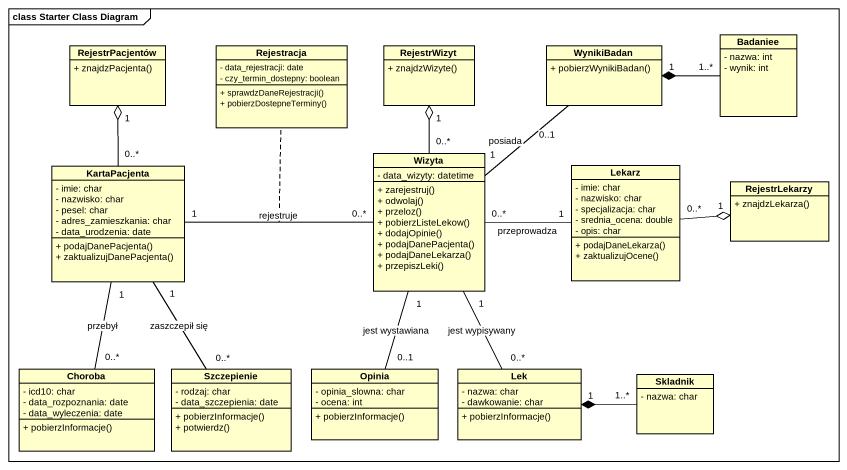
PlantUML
@startuml
mainframe class Starter Class Diagram
hide circle
hide empty members
skinparam classAttributeIconSize 0
class RejestrPacjentów {
  + znajdzPacjenta()
}
class Rejestracja {
  - data_rejestracji: date
  - czy_termin_dostepny: boolean
  + sprawdzDaneRejestracji()
  + pobierzDostepneTerminy()
}
class RejestrWizyt {
  + znajdzWizyte()
}
class WynikiBadan {
  + pobierzWynikiBadan()
}
class Badaniee {
  - nazwa: int
  - wynik: int
}
class Wizyta {
  - data_wizyty: datetime
  + zarejestruj()
  + odwolaj()
  + przeloz()
  + pobierzListeLekow()
  + dodajOpinie()
  + podajDanePacjenta()
  + podajDaneLekarza()
  + przepiszLeki()
}
class KartaPacjenta {
  - imie: char
  - nazwisko: char
  - pesel: char
  - adres_zamieszkania: char
  - data_urodzenia: date
  + podajDanePacjenta()
  + zaktualizujDanePacjenta()
}
class Lekarz {
  - imie: char
  - nazwisko: char
  - specjalizacja: char
  - srednia_ocena: double
  - opis: char
  + podajDaneLekarza()
  + zaktualizujOcene()
}
class RejestrLekarzy {
  + znajdzLekarza()
}
class Choroba {
  - icd10: char
  - data_rozpoznania: date
  - data_wyleczenia: date
  + pobierzInformacje()
}
class Szczepienie {
  - rodzaj: char
  - data_szczepienia: date
  + pobierzInformacje()
  + potwierdz()
}
class Opinia {
  - opinia_slowna: char
  - ocena: int
  + pobierzInformacje()
}
class Lek {
  - nazwa: char
  - dawkowanie: char
  + pobierzInformacje()
}
class Skladnik {
  - nazwa: char
}
WynikiBadan "0..1" -- "1" Wizyta : posiada
Badaniee "1..*" -left-* "1" WynikiBadan
Wizyta "0..*" -up-o "1" RejestrWizyt
KartaPacjenta "0..*" -up-o "1" RejestrPacjentów
KartaPacjenta "1" -right- "0..*" Wizyta : rejestruje
(KartaPacjenta, Wizyta) .. Rejestracja
KartaPacjenta "1" -- "0..*" Choroba : przebył
Lekarz "1" -left- "0..*" Wizyta : przeprowadza
Lekarz "0..*" -right-o "1" RejestrLekarzy
Szczepienie "0..*" -up- "1" KartaPacjenta : zaszczepił się
Opinia "0..1" -up- "1" Wizyta : jest wystawiana
Lek "0..*" -up- "1" Wizyta : jest wypisywany
Skladnik "1..*" -left-* "1" Lek
@enduml
